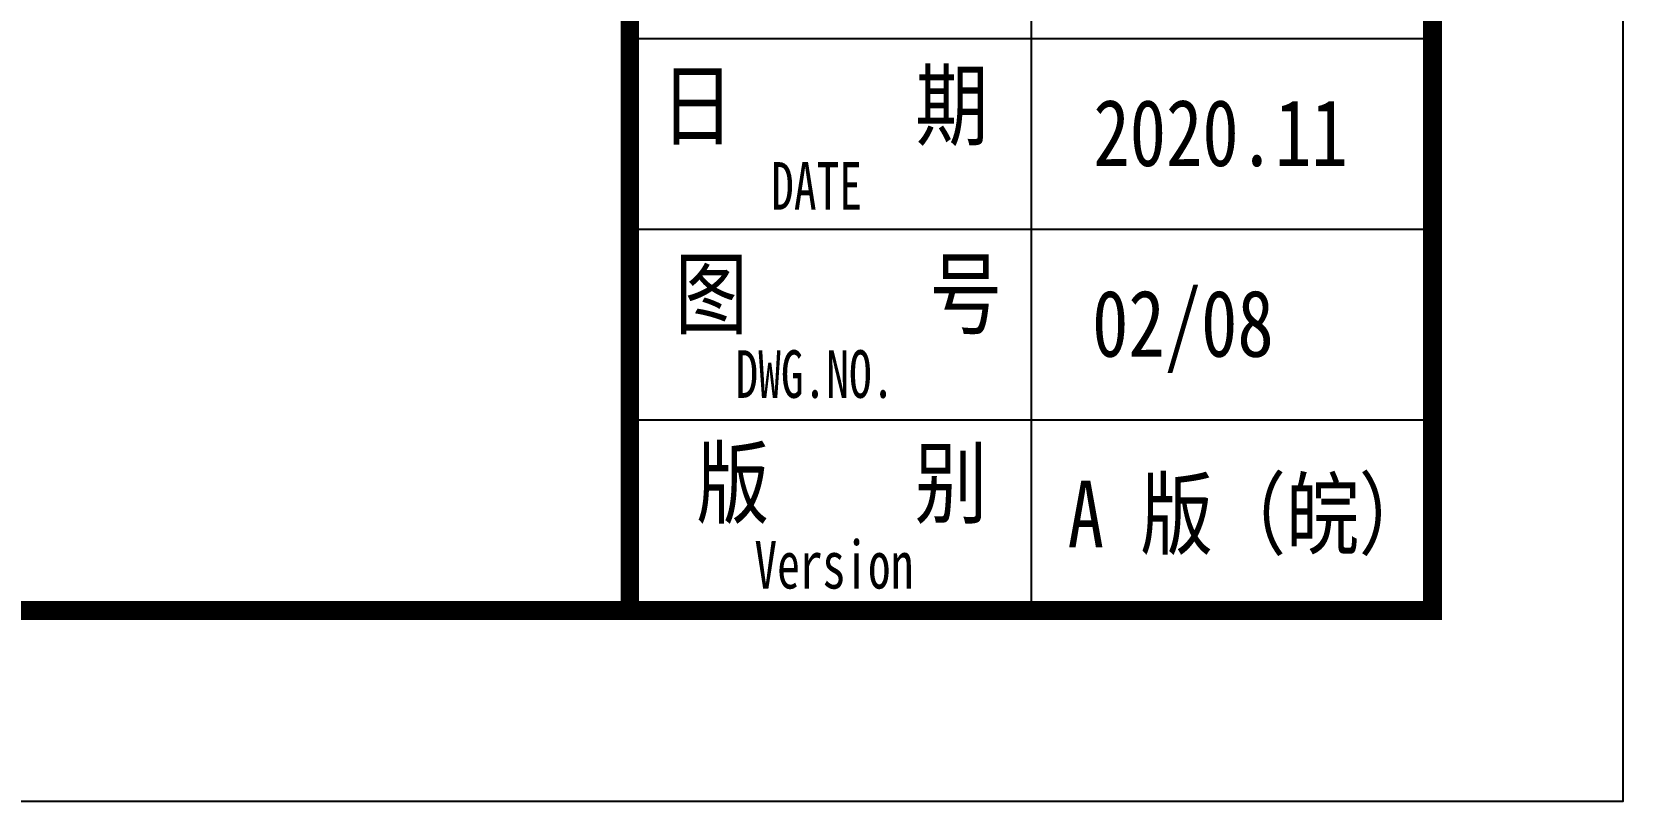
# Model space of a CAD drawing. Extents: x -266287 to 275962, y -324567 to 363765.
# Drawn here: x -144810 to -136465, y 172406 to 176442 of the extents above; entities that cross this region are included whole.
import ezdxf
from ezdxf.enums import TextEntityAlignment as Align

# ---------------------------------------------------------------- set-up
doc = ezdxf.new("R2010")
doc.units = 0
doc.header["$LTSCALE"] = 1000
doc.layers.get('0').update_dxf_attribs({"linetype": 'CONTINUOUS'})
doc.layers.add('0-TK', color=4, linetype='CONTINUOUS')
doc.layers.add('PUB_TITLE', color=4, linetype='CONTINUOUS')
doc.styles.add('-黑体', font='simhei.ttf', dxfattribs={"width": 0.8})

msp = doc.modelspace()

# ---------------------------------------------------------------- linework, layer by layer
at = {"layer": '0-TK', "const_width": 95.99085}
msp.add_lwpolyline([(-141674.65945, 173406.19076), (-141674.65945, 213406.19076)], dxfattribs=at)
at = {"layer": 'PUB_TITLE'}
for p, q in [((-139569.93203, 186190.323), (-139569.93203, 173406.19076)), ((-141674.65945, 176406.19076), (-137465.20461, 176406.19076)), ((-141674.65945, 175406.19076), (-137465.20461, 175406.19076)), ((-141674.65945, 174406.19076), (-137465.20461, 174406.19076)), ((-141674.65945, 173406.19076), (-137465.20461, 173406.19076))]:
    msp.add_line(p, q, dxfattribs=at)
at = {"layer": 'PUB_TITLE', "color": 7}
msp.add_lwpolyline([(-195865.20461, 172406.19076), (-136465.20461, 172406.19076), (-136465.20461, 214406.19076), (-195865.20461, 214406.19076)], close=True, dxfattribs=at)
at = {"layer": 'PUB_TITLE', "const_width": 100}
msp.add_lwpolyline([(-193365.20461, 173406.19076), (-137465.20461, 173406.19076), (-137465.20461, 213406.19076), (-193365.20461, 213406.19076)], close=True, dxfattribs=at)

# ---------------------------------------------------------------- texts
at = {"style": '-黑体'}
for s, height, width, p in [('日     期', 350, 0.8, (-141510.85778, 176057.0999, -0.14317)), ('DATE', 250, 0.7, (-140932.87807, 175633.63404, -0.14317)), ('DWG.NO.', 250, 0.7, (-141119.77946, 174646.78238)), ('Version', 250, 0.7, (-141020.64122, 173646.75181, 0.14317))]:
    msp.add_text(s, height=height, dxfattribs=dict(at, width=width)).set_placement(p, align=Align.MIDDLE_LEFT)
at = {"style": '-黑体', "width": 0.8}
for s, p in [('2020.11', (-139243.12893, 175737.60873, -0.14317)), ('02/08', (-139250.06253, 174737.60873, -0.14317)), ('A 版（皖）', (-139378.34255, 173737.60873, -0.14317))]:
    msp.add_text(s, height=350, dxfattribs=at).set_placement(p)
for s, p in [('图     号', (-140579.4976, 175067.83543)), ('版    别', (-140561.74312, 174075.45801, 0.14317))]:
    msp.add_text(s, height=350, dxfattribs=at).set_placement(p, align=Align.MIDDLE_CENTER)

doc.saveas('drawing.dxf')
